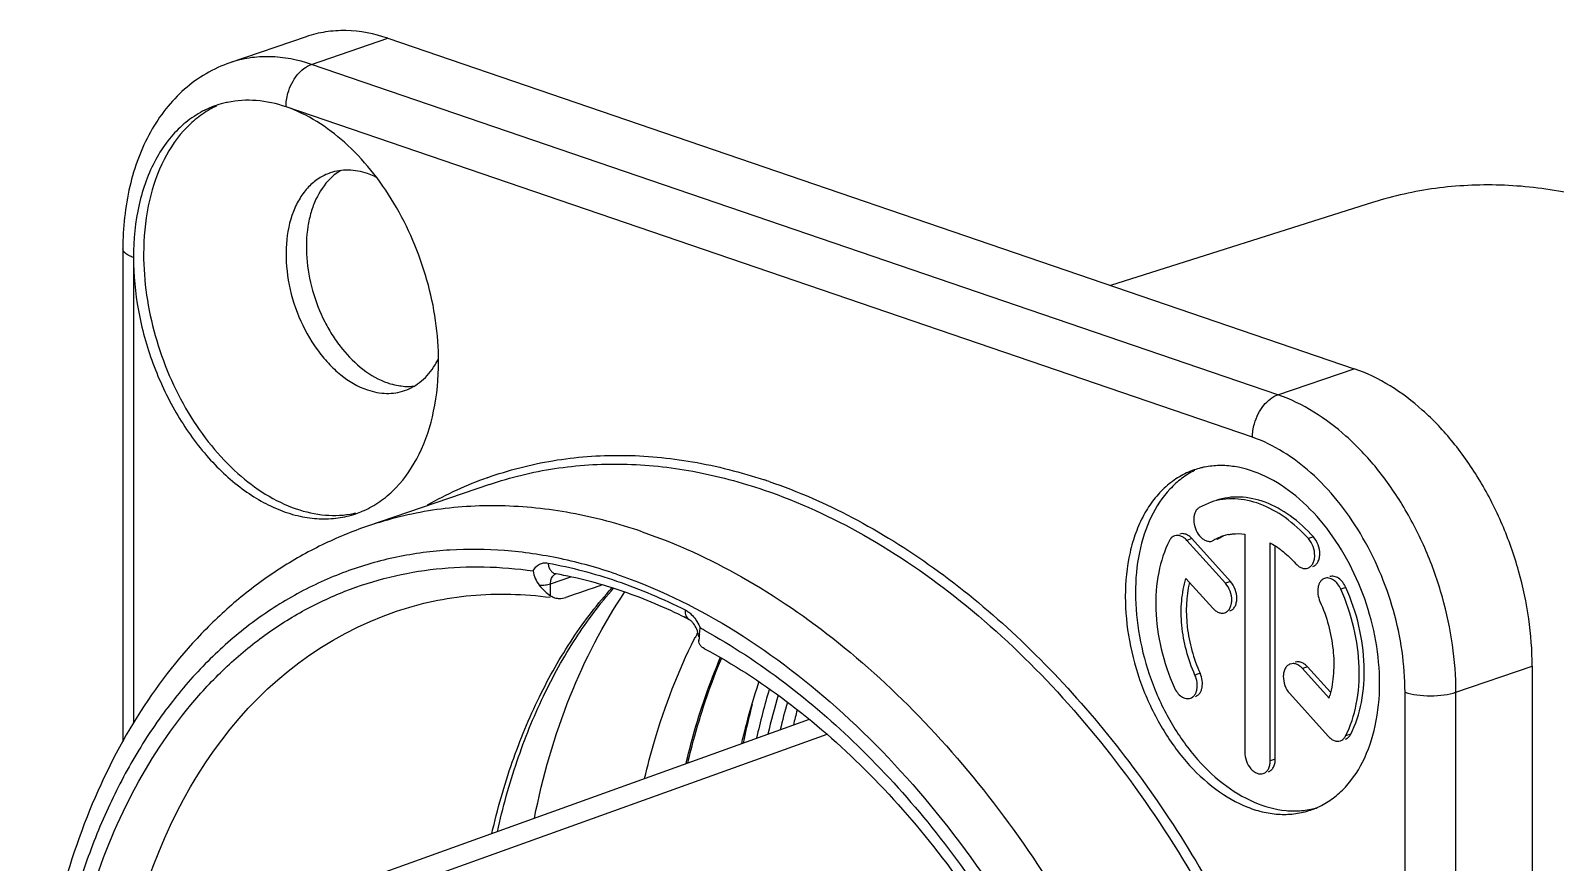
# Model space of a CAD drawing. Header units: millimetres. Extents: x 0 to 420, y 0 to 297.
# Drawn here: x 177.35 to 219.75, y 225.7 to 248.84 of the extents above; entities that cross this region are included whole.
import ezdxf

# ---------------------------------------------------------------- set-up
doc = ezdxf.new("R2010")
doc.units = ezdxf.units.MM
doc.header["$LTSCALE"] = 23.1
doc.layers.get('0').update_dxf_attribs({"linetype": 'CONTINUOUS'})
for name, color, linetype in [('AUSFORMSCHRAEGEN', 7, 'CONTINUOUS'), ('BEZUGSACHSEN', 7, 'CONTINUOUS'), ('FASEN', 7, 'CONTINUOUS'), ('RUNDUNGEN', 7, 'CONTINUOUS')]:
    doc.layers.add(name, color=color, linetype=linetype)

msp = doc.modelspace()

# ---------------------------------------------------------------- linework, layer by layer
at = {"color": 7, "linetype": 'CONTINUOUS'}
for p, q in [((210.17351, 235.71883), (209.84185, 235.56732)), ((210.57208, 233.46556), (209.49765, 234.6574)), ((210.7135, 233.51393), (209.63907, 234.70577)), ((210.20518, 234.63994), (210.24743, 234.65885)), ((210.34697, 234.68828), (210.38886, 234.70722)), ((211.11062, 234.83402), (211.11062, 228.76545)), ((211.81773, 228.5236), (211.81773, 234.59218)), ((211.95915, 228.57197), (211.95915, 234.50478)), ((209.47597, 233.59638), (210.21853, 232.77268)), ((195.81394, 231.92646), (195.82783, 231.95389)), ((195.89697, 232.08838), (195.90216, 232.09835)), ((195.94797, 232.04085), (195.96827, 232.22022)), ((195.93191, 231.86643), (195.93306, 231.89214)), ((196.08765, 231.64279), (196.04808, 231.66624)), ((213.45237, 230.27052), (212.71262, 231.09111)), ((213.4896, 230.43447), (212.85405, 231.13948)), ((212.35907, 230.39823), (213.4307, 229.2095))]:
    msp.add_line(p, q, dxfattribs=at)
at = {"color": 9, "linetype": 'CONTINUOUS'}
for p, q in [((209.63907, 234.70577), (209.49765, 234.6574)), ((210.38886, 234.70722), (210.34639, 234.6927)), ((213.01981, 234.75332), (212.87839, 234.70495)), ((191.80741, 233.4493), (192.37059, 233.64058)), ((191.80741, 233.11664), (191.80741, 233.4493)), ((210.7135, 233.51393), (210.57208, 233.46556)), ((213.92251, 233.34533), (213.78109, 233.29696)), ((187.52199, 232.68342), (187.52471, 232.68435)), ((195.93306, 231.89214), (195.93191, 231.90251)), ((212.85405, 231.13948), (212.71262, 231.09111)), ((209.86791, 230.95919), (209.72649, 230.91082)), ((214.05508, 229.26466), (213.91366, 229.21629)), ((211.95915, 228.57197), (211.81773, 228.5236))]:
    msp.add_line(p, q, dxfattribs=at)
at = {"color": 7, "linetype": 'CONTINUOUS'}
for centre, radius, start, end in [((210.9327, 233.49483), 1.35076, 114.179985, 120.4857), ((210.92403, 233.51355), 1.33013, 108.889352, 114.169328), ((211.07512, 233.54142), 1.35279, 115.282066, 120.483515), ((210.92165, 233.5201), 1.32316, 107.825538, 108.883778), ((210.92407, 233.51178), 1.33182, 101.465645, 107.814842), ((209.08862, 225.22198), 14.87169, 152.502512, 153.085137), ((201.59273, 231.39113), 5.6818, 174.241703, 174.941266), ((204.31132, 231.12124), 8.41375, 173.725171, 174.270543), ((217.11502, 224.83057), 19.76672, 163.780341, 167.024716), ((210.94272, 231.04714), 2.62707, 342.805061, 344.470524), ((217.11657, 224.89659), 19.44882, 164.310056, 166.641789)]:
    msp.add_arc(centre, radius, start, end, dxfattribs=at)
at = {"color": 9, "linetype": 'CONTINUOUS'}
for centre, radius, start, end in [((187.98846, 217.49031), 16.75253, 61.113122, 61.553751), ((217.07178, 224.82127), 20.01039, 163.454182, 167.491057), ((217.76763, 224.80301), 21.03047, 165.424589, 168.447385), ((217.81752, 224.93642), 19.79623, 165.357391, 166.608063)]:
    msp.add_arc(centre, radius, start, end, dxfattribs=at)
at = {"color": 7, "linetype": 'CONTINUOUS'}
msp.add_ellipse((801.35693, 420.32734), major_axis=(4289.15005, 1456.79779), ratio=0.0041446, start_param=1.71164558, end_param=1.71188503, dxfattribs=at)
for points, knots in [([(212.87839, 234.70495), (212.68357, 234.92106), (212.27155, 235.29986), (211.57281, 235.69201), (210.96102, 235.82901), (210.49735, 235.80701), (210.27825, 235.75491), (210.17335, 235.71929)], [0, 0, 0, 0, 0.28617761, 0.54566424, 0.78003106, 0.89104354, 1, 1, 1, 1]), ([(213.01981, 234.75332), (212.82479, 234.96965), (212.41248, 235.34876), (211.713, 235.74089), (211.10075, 235.87763), (210.63682, 235.85512), (210.41769, 235.80285), (210.3128, 235.76708)], [0, 0, 0, 0, 0.28627446, 0.54569108, 0.78011591, 0.89107356, 1, 1, 1, 1]), ([(209.84185, 235.56732), (209.81757, 235.55303), (209.77219, 235.51312), (209.72409, 235.43193), (209.69563, 235.3327), (209.68499, 235.18078), (209.72447, 234.98453), (209.80368, 234.8424), (209.85468, 234.7818)], [0, 0, 0, 0, 0.09725748, 0.20387112, 0.32173175, 0.45036066, 0.72657589, 1, 1, 1, 1]), ([(209.01468, 234.65061), (208.87334, 234.37361), (208.67055, 233.73971), (208.60279, 232.71073), (208.75364, 231.62485), (208.99362, 230.91409), (209.14726, 230.56994)], [0, 0, 0, 0, 0.22203771, 0.46801904, 0.73090453, 1, 1, 1, 1]), ([(209.159, 234.78402), (209.12874, 234.77368), (209.07003, 234.7373), (209.0305, 234.6816), (209.01468, 234.65061)], [0, 0, 0, 0, 0.47895002, 1, 1, 1, 1]), ([(209.49765, 234.6574), (209.47328, 234.68443), (209.42165, 234.73181), (209.33409, 234.78092), (209.24404, 234.80111), (209.18534, 234.79304), (209.159, 234.78402)], [0, 0, 0, 0, 0.28622233, 0.54638238, 0.78098378, 1, 1, 1, 1]), ([(209.63907, 234.70577), (209.6147, 234.73281), (209.56315, 234.7802), (209.47562, 234.82923), (209.38568, 234.84942), (209.32699, 234.84148), (209.30064, 234.83248)], [0, 0, 0, 0, 0.28645429, 0.54629236, 0.78089304, 1, 1, 1, 1]), ([(209.85468, 234.7818), (209.87939, 234.75243), (209.93202, 234.70077), (210.02244, 234.64645), (210.11619, 234.62278), (210.17774, 234.63044), (210.20528, 234.63965)], [0, 0, 0, 0, 0.28776708, 0.54810159, 0.78228285, 1, 1, 1, 1]), ([(210.65933, 234.81702), (210.69571, 234.82441), (210.8448, 234.84831), (210.99762, 234.84729), (211.11062, 234.83402)], [0, 0, 0, 0, 0.24601036, 1, 1, 1, 1]), ([(211.81773, 234.59218), (211.83854, 234.58038), (211.9226, 234.53102), (212.00365, 234.47657), (212.06297, 234.43309)], [0, 0, 0, 0, 0.24542528, 1, 1, 1, 1]), ([(212.86347, 233.88548), (212.89176, 233.89516), (212.94685, 233.92804), (213.00766, 234.00752), (213.04558, 234.11033), (213.06423, 234.27331), (213.02412, 234.48716), (212.93596, 234.64109), (212.87839, 234.70495)], [0, 0, 0, 0, 0.09612727, 0.19998622, 0.31593306, 0.44424343, 0.72356149, 1, 1, 1, 1]), ([(213.00503, 233.93386), (213.03332, 233.94355), (213.08835, 233.97651), (213.14911, 234.05599), (213.18705, 234.15878), (213.20566, 234.32176), (213.16551, 234.53557), (213.07737, 234.68947), (213.01981, 234.75332)], [0, 0, 0, 0, 0.09613504, 0.19999636, 0.31593646, 0.44425758, 0.72359264, 1, 1, 1, 1]), ([(212.06297, 234.43309), (212.1037, 234.40323), (212.26839, 234.27522), (212.41902, 234.12945), (212.52483, 234.01208)], [0, 0, 0, 0, 0.2421735, 1, 1, 1, 1]), ([(191.32351, 233.80882), (191.33111, 233.73617), (191.37043, 233.59244), (191.44902, 233.46677), (191.49523, 233.40996)], [0, 0, 0, 0, 0.49938523, 1, 1, 1, 1]), ([(212.52483, 234.01208), (212.5492, 233.98505), (212.60082, 233.93768), (212.68837, 233.88857), (212.77843, 233.86835), (212.83712, 233.87647), (212.86347, 233.88548)], [0, 0, 0, 0, 0.28619759, 0.54634013, 0.78092736, 1, 1, 1, 1]), ([(213.92251, 233.34533), (213.89892, 233.39816), (213.84197, 233.49435), (213.72862, 233.60467), (213.59985, 233.66487), (213.5094, 233.66107), (213.47126, 233.64804)], [0, 0, 0, 0, 0.29459678, 0.562478, 0.79476487, 1, 1, 1, 1]), ([(190.32937, 226.55393), (190.47791, 227.21862), (190.83301, 228.50199), (191.55951, 230.30855), (192.45618, 231.92602), (193.177, 232.8877), (193.56125, 233.32591)], [0, 0, 0, 0, 0.26967888, 0.52607167, 0.76923153, 1, 1, 1, 1]), ([(191.35914, 226.92583), (191.59052, 228.08379), (192.21698, 230.28057), (193.26366, 232.31895), (193.87405, 233.22234)], [0, 0, 0, 0, 0.5199404, 1, 1, 1, 1]), ([(191.49523, 233.40996), (191.54403, 233.34998), (191.64146, 233.24451), (191.75262, 233.15316), (191.80741, 233.11664)], [0, 0, 0, 0, 0.54008246, 1, 1, 1, 1]), ([(209.72649, 230.91082), (209.62822, 231.13092), (209.4683, 231.58483), (209.34123, 232.28238), (209.33451, 232.96106), (209.41373, 233.39531), (209.47597, 233.59638)], [0, 0, 0, 0, 0.2630261, 0.52254509, 0.77031719, 1, 1, 1, 1]), ([(209.5737, 233.48656), (209.47572, 233.08551), (209.45669, 232.43296), (209.62435, 231.58813), (209.77618, 231.16465), (209.86791, 230.95919)], [0, 0, 0, 0, 0.47985104, 0.73847335, 1, 1, 1, 1]), ([(210.55717, 232.64609), (210.58546, 232.65577), (210.64054, 232.68865), (210.70136, 232.76812), (210.73928, 232.87093), (210.75792, 233.03392), (210.71781, 233.24776), (210.62965, 233.4017), (210.57208, 233.46556)], [0, 0, 0, 0, 0.09612727, 0.19998622, 0.31593306, 0.44424343, 0.72356149, 1, 1, 1, 1]), ([(210.69872, 232.69447), (210.72701, 232.70415), (210.78204, 232.73712), (210.84281, 232.8166), (210.88075, 232.91939), (210.89935, 233.08237), (210.85921, 233.29617), (210.77106, 233.45008), (210.7135, 233.51393)], [0, 0, 0, 0, 0.09613504, 0.19999636, 0.31593646, 0.44425758, 0.72359264, 1, 1, 1, 1]), ([(213.32945, 233.59952), (213.30699, 233.59182), (213.26323, 233.56822), (213.20989, 233.51286), (213.17004, 233.44049), (213.13548, 233.32208), (213.13483, 233.15306), (213.17315, 233.02039), (213.20186, 232.95609)], [0, 0, 0, 0, 0.09818389, 0.20161861, 0.31393742, 0.43663194, 0.70868555, 1, 1, 1, 1]), ([(213.78109, 233.29696), (213.75749, 233.34982), (213.70046, 233.44607), (213.58702, 233.55646), (213.45807, 233.61659), (213.36759, 233.61259), (213.32945, 233.59952)], [0, 0, 0, 0, 0.29458643, 0.5625658, 0.7947758, 1, 1, 1, 1]), ([(213.91366, 229.21629), (214.05501, 229.49329), (214.25779, 230.1272), (214.32556, 231.15617), (214.1747, 232.24206), (213.93473, 232.95282), (213.78109, 233.29696)], [0, 0, 0, 0, 0.22203771, 0.46801904, 0.73090453, 1, 1, 1, 1]), ([(214.05508, 229.26466), (214.19644, 229.54168), (214.39925, 230.17559), (214.4669, 231.20454), (214.31616, 232.29041), (214.07616, 233.00116), (213.92251, 233.34533)], [0, 0, 0, 0, 0.22205236, 0.46802175, 0.73088693, 1, 1, 1, 1]), ([(187.52217, 232.68347), (187.85537, 232.79755), (188.53999, 232.98659), (189.96946, 233.20194), (191.07228, 233.17029), (191.80089, 233.07289)], [0, 0, 0, 0, 0.24404007, 0.4906423, 1, 1, 1, 1]), ([(191.80741, 233.11664), (191.82111, 233.1075), (191.8773, 233.07415), (191.94089, 233.05334), (191.98917, 233.04601)], [0, 0, 0, 0, 0.25222405, 1, 1, 1, 1]), ([(191.98917, 233.04601), (192.00885, 233.04302), (192.09127, 233.03597), (192.17485, 233.05084), (192.23414, 233.07101)], [0, 0, 0, 0, 0.24126765, 1, 1, 1, 1]), ([(213.20186, 232.95609), (213.29703, 232.7429), (213.45309, 232.30343), (213.58147, 231.62758), (213.59711, 230.96711), (213.52905, 230.54222), (213.47388, 230.34379)], [0, 0, 0, 0, 0.26199558, 0.52090888, 0.76887738, 1, 1, 1, 1]), ([(210.21853, 232.77268), (210.24289, 232.74566), (210.29452, 232.69829), (210.38206, 232.64917), (210.47212, 232.62896), (210.53081, 232.63708), (210.55717, 232.64609)], [0, 0, 0, 0, 0.28619759, 0.54634013, 0.78092736, 1, 1, 1, 1]), ([(194.42459, 228.03471), (194.50605, 228.38306), (194.85568, 229.7172), (195.35342, 231.0147), (195.81394, 231.92646)], [0, 0, 0, 0, 0.2593851, 1, 1, 1, 1]), ([(195.95599, 231.76331), (195.94376, 231.78683), (195.93364, 231.82204), (195.93191, 231.85752), (195.93191, 231.86654)], [0, 0, 0, 0, 0.74619646, 1, 1, 1, 1]), ([(196.04808, 231.66624), (196.03765, 231.67322), (196.00156, 231.69977), (195.97089, 231.73465), (195.95599, 231.76331)], [0, 0, 0, 0, 0.27974401, 1, 1, 1, 1]), ([(196.08757, 231.6426), (196.88291, 231.22002), (198.45652, 230.20097), (200.63293, 228.29011), (202.65483, 225.98841), (204.46839, 223.3537), (206.02713, 220.45178), (207.29117, 217.35534), (208.22863, 214.14193), (208.81619, 210.89215), (209.03966, 207.6878), (208.8945, 204.60987), (208.38615, 201.73655), (207.52968, 199.14058), (206.35039, 196.88751), (205.10262, 195.31426), (203.98185, 194.2956), (203.09986, 193.65824), (202.16787, 193.13773), (201.51465, 192.86929), (201.18322, 192.75585)], [0, 0, 0, 0, 0.05833445, 0.12083837, 0.18704988, 0.25625527, 0.32756997, 0.3999983, 0.47248968, 0.54399028, 0.61349539, 0.68010348, 0.74307806, 0.80192107, 0.85646535, 0.90698687, 0.93100956, 0.95438704, 0.97731044, 1, 1, 1, 1]), ([(212.37398, 231.2177), (212.34569, 231.20802), (212.29061, 231.17514), (212.2298, 231.09567), (212.19188, 230.99286), (212.17323, 230.82987), (212.21334, 230.61603), (212.3015, 230.46209), (212.35907, 230.39823)], [0, 0, 0, 0, 0.09612727, 0.19998622, 0.31593306, 0.44424343, 0.72356149, 1, 1, 1, 1]), ([(212.71262, 231.09111), (212.68826, 231.11813), (212.63663, 231.1655), (212.54909, 231.21462), (212.45903, 231.23483), (212.40034, 231.22671), (212.37398, 231.2177)], [0, 0, 0, 0, 0.28619759, 0.54634013, 0.78092736, 1, 1, 1, 1]), ([(212.85405, 231.13948), (212.82966, 231.16653), (212.77804, 231.21394), (212.69043, 231.26301), (212.60036, 231.28318), (212.54164, 231.27509), (212.51527, 231.26606)], [0, 0, 0, 0, 0.28637626, 0.5463249, 0.78087659, 1, 1, 1, 1]), ([(209.5989, 230.26738), (209.62135, 230.27508), (209.66511, 230.29868), (209.71845, 230.35404), (209.7583, 230.42641), (209.79286, 230.54482), (209.79352, 230.71384), (209.7552, 230.84652), (209.72649, 230.91082)], [0, 0, 0, 0, 0.09818389, 0.20161861, 0.31393742, 0.43663194, 0.70868555, 1, 1, 1, 1]), ([(209.73993, 230.3156), (209.76241, 230.32328), (209.80623, 230.34681), (209.85967, 230.40213), (209.89965, 230.47447), (209.93423, 230.59294), (209.93499, 230.76206), (209.89664, 230.89484), (209.86791, 230.95919)], [0, 0, 0, 0, 0.09819834, 0.2016015, 0.31389452, 0.43658908, 0.70863455, 1, 1, 1, 1]), ([(209.14726, 230.56994), (209.17086, 230.51708), (209.22788, 230.42083), (209.34133, 230.31044), (209.47027, 230.25032), (209.56075, 230.25431), (209.5989, 230.26738)], [0, 0, 0, 0, 0.29458643, 0.5625658, 0.7947758, 1, 1, 1, 1]), ([(213.4307, 229.2095), (213.45507, 229.18247), (213.50669, 229.13509), (213.59425, 229.08599), (213.68431, 229.0658), (213.743, 229.07387), (213.76935, 229.08288)], [0, 0, 0, 0, 0.28622233, 0.54638238, 0.78098378, 1, 1, 1, 1]), ([(213.76935, 229.08288), (213.79961, 229.09323), (213.85832, 229.1296), (213.89785, 229.18531), (213.91366, 229.21629)], [0, 0, 0, 0, 0.47895002, 1, 1, 1, 1]), ([(213.91055, 229.13116), (213.94083, 229.14149), (213.99969, 229.17778), (214.03924, 229.23361), (214.05508, 229.26466)], [0, 0, 0, 0, 0.47852654, 1, 1, 1, 1]), ([(211.11062, 228.76545), (211.11062, 228.68227), (211.14285, 228.51618), (211.2447, 228.33542), (211.35673, 228.22832), (211.44612, 228.17629), (211.53831, 228.15433), (211.59867, 228.16213), (211.62567, 228.17135)], [0, 0, 0, 0, 0.28078739, 0.55861265, 0.68544997, 0.80027509, 0.90370527, 1, 1, 1, 1]), ([(211.76759, 228.21987), (211.79652, 228.22978), (211.85276, 228.26387), (211.91419, 228.34618), (211.95147, 228.45242), (211.95915, 228.53093), (211.95915, 228.57197)], [0, 0, 0, 0, 0.21554748, 0.44901235, 0.71062459, 1, 1, 1, 1]), ([(211.62567, 228.17135), (211.65464, 228.18124), (211.71106, 228.21515), (211.77266, 228.29756), (211.80999, 228.40392), (211.81773, 228.48252), (211.81773, 228.5236)], [0, 0, 0, 0, 0.21553782, 0.44895371, 0.71072865, 1, 1, 1, 1])]:
    msp.add_open_spline(points, degree=3, knots=knots, dxfattribs=at)
at = {"color": 9, "linetype": 'CONTINUOUS'}
for points, knots in [([(191.31603, 192.73968), (190.36788, 193.25395), (188.50528, 194.50936), (185.97884, 196.88006), (183.69275, 199.73167), (181.71685, 202.9758), (180.11056, 206.51306), (178.92316, 210.23465), (178.19117, 214.02614), (177.93742, 217.77126), (178.17047, 221.35566), (178.88561, 224.67089), (180.06435, 227.61552), (181.43494, 229.72102), (182.72732, 231.10784), (183.76855, 231.98438), (184.88911, 232.70657), (186.08009, 233.26798), (187.33142, 233.66401), (188.63285, 233.8912), (189.973, 233.94774), (190.87269, 233.87298), (191.32351, 233.80882)], [0, 0, 0, 0, 0.06061961, 0.12548183, 0.19403691, 0.26539001, 0.33841466, 0.41185605, 0.48442839, 0.55491091, 0.62224683, 0.68564979, 0.74472136, 0.79957541, 0.82566845, 0.85103564, 0.87586686, 0.90038092, 0.92481372, 0.94940982, 0.97440853, 1, 1, 1, 1]), ([(191.32351, 233.80882), (191.3445, 233.84802), (191.39439, 233.91923), (191.49599, 233.99709), (191.61537, 234.03508), (191.69859, 234.03213), (191.73944, 234.02474)], [0, 0, 0, 0, 0.26578239, 0.51213763, 0.75183263, 1, 1, 1, 1]), ([(190.17832, 226.50771), (190.33187, 227.17676), (190.6986, 228.47002), (191.44786, 230.29137), (192.37432, 231.92558), (193.11915, 232.89661), (193.51673, 233.33933)], [0, 0, 0, 0, 0.26815423, 0.52392729, 0.76755182, 1, 1, 1, 1]), ([(191.49523, 233.40996), (191.55148, 233.4085), (191.65692, 233.41321), (191.76103, 233.43355), (191.80741, 233.4493)], [0, 0, 0, 0, 0.53464046, 1, 1, 1, 1]), ([(201.18128, 192.7552), (193.19194, 190.02233), (175.813, 206.3777), (179.5329, 229.94773), (187.52199, 232.6834)], [0, 0, 0, 0, 0.49997998, 1, 1, 1, 1]), ([(195.55234, 232.72065), (195.56311, 232.71522), (195.60708, 232.69135), (195.64815, 232.66226), (195.67742, 232.63811)], [0, 0, 0, 0, 0.24119384, 1, 1, 1, 1]), ([(195.67742, 232.63811), (195.69269, 232.62551), (195.75417, 232.57062), (195.80751, 232.50687), (195.84327, 232.45553)], [0, 0, 0, 0, 0.24033744, 1, 1, 1, 1]), ([(195.84327, 232.45553), (195.85575, 232.43761), (195.90429, 232.36305), (195.94378, 232.28269), (195.96827, 232.22022)], [0, 0, 0, 0, 0.24556729, 1, 1, 1, 1]), ([(196.08131, 232.15842), (197.63937, 231.2988), (199.83953, 229.59273), (202.35933, 226.82189), (204.12393, 224.39679), (205.67463, 221.73112), (207.41722, 217.92698), (208.31806, 214.88193), (208.71607, 212.81806)], [0, 0, 0, 0, 0.22461673, 0.34606672, 0.47237539, 0.60236905, 0.73468224, 1, 1, 1, 1])]:
    msp.add_open_spline(points, degree=3, knots=knots, dxfattribs=at)
at = {"layer": 'AUSFORMSCHRAEGEN', "color": 7, "linetype": 'CONTINUOUS'}
msp.add_line((214.68836, 244.06067), (207.3765, 241.74914), dxfattribs=at)
msp.add_open_spline([(221.93016, 243.83639), (221.31947, 244.04526), (220.09315, 244.37513), (218.23284, 244.5864), (216.41831, 244.49826), (215.25072, 244.23843), (214.68893, 244.06085)], degree=3, knots=[0, 0, 0, 0, 0.26299895, 0.51542362, 0.75991391, 1, 1, 1, 1], dxfattribs=at)
at = {"layer": 'BEZUGSACHSEN', "color": 7, "linetype": 'CONTINUOUS'}
for p, q in [((185.01662, 248.66737), (182.8953, 247.94183)), ((187.28193, 248.62189), (214.15198, 239.43179)), ((190.10978, 236.21068), (186.71567, 235.04982)), ((219.10173, 231.16103), (219.10173, 186.05578))]:
    msp.add_line(p, q, dxfattribs=at)
for centre, radius, start, end in [((186.82572, 243.55891), 1.62811, 131.007774, 134.630412), ((187.84749, 240.43187), 1.49282, 270.770437, 277.076183), ((210.42218, 234.52076), 2.21584, 104.015633, 108.883839), ((210.71781, 234.59191), 2.24434, 116.243421, 116.523363), ((210.4266, 234.50303), 2.23411, 101.228832, 104.015504), ((212.22727, 229.24494), 2.20806, 288.888908, 293.036608)]:
    msp.add_arc(centre, radius, start, end, dxfattribs=at)
for points, knots in [([(187.28193, 248.62189), (186.90833, 248.74967), (186.32429, 248.86435), (185.55582, 248.81598), (185.19183, 248.72726), (185.01728, 248.66757)], [0, 0, 0, 0, 0.51476012, 0.75950699, 1, 1, 1, 1]), ([(185.68193, 244.71756), (185.51663, 244.55444), (185.31286, 244.24598), (185.14066, 243.78106), (185.0211, 243.23914), (185.00041, 242.49846), (185.16372, 241.59617), (185.44654, 240.86967), (185.75367, 240.33478), (186.23469, 239.66776), (186.78747, 239.20614), (187.28193, 239.03703)], [0, 0, 0, 0, 0.10406496, 0.16125793, 0.22188021, 0.35196014, 0.49018173, 0.63028864, 0.69904074, 0.76582596, 1, 1, 1, 1]), ([(185.97799, 244.94749), (185.95866, 244.93598), (185.88163, 244.8877), (185.80904, 244.83238), (185.75742, 244.78751)], [0, 0, 0, 0, 0.24749435, 1, 1, 1, 1]), ([(219.10173, 231.16103), (219.10173, 231.60074), (219.03454, 232.49477), (218.75239, 233.81908), (218.29692, 235.10729), (217.68598, 236.31062), (216.94016, 237.38534), (215.8512, 238.54462), (214.85067, 239.19283), (214.15198, 239.43179)], [0, 0, 0, 0, 0.12965206, 0.26331957, 0.398174, 0.5313729, 0.66017492, 0.78226855, 1, 1, 1, 1]), ([(187.28193, 239.03703), (187.30662, 239.02858), (187.40423, 238.99733), (187.50439, 238.97388), (187.57976, 238.96141)], [0, 0, 0, 0, 0.25459409, 1, 1, 1, 1]), ([(187.57976, 238.96141), (187.60388, 238.95742), (187.6992, 238.9437), (187.79573, 238.9382), (187.86757, 238.93919)], [0, 0, 0, 0, 0.25389527, 1, 1, 1, 1]), ([(209.70502, 236.61734), (209.56125, 236.56815), (209.28001, 236.43784), (208.90035, 236.15704), (208.56783, 235.79609), (208.28844, 235.36284), (208.0665, 234.86569), (207.84709, 234.11256), (207.78802, 233.50666), (207.78802, 233.09579)], [0, 0, 0, 0, 0.10680567, 0.21606317, 0.32989392, 0.44986113, 0.57686658, 0.71120297, 1, 1, 1, 1]), ([(209.71557, 236.60005), (209.5892, 236.53697), (209.34409, 236.38404), (208.89944, 235.97959), (208.45327, 235.2955), (208.13655, 234.29924), (208.07087, 233.57161), (208.07087, 233.19253)], [0, 0, 0, 0, 0.10673977, 0.21685685, 0.45223666, 0.71350429, 1, 1, 1, 1]), ([(214.85909, 230.67734), (214.85909, 231.07026), (214.78417, 231.86982), (214.47523, 233.03742), (213.98475, 234.1392), (213.34035, 235.11193), (212.5771, 235.90049), (211.73596, 236.4596), (210.98649, 236.70838), (210.40523, 236.7501), (210.12621, 236.72111), (209.99156, 236.69438)], [0, 0, 0, 0, 0.13674266, 0.27781263, 0.41862689, 0.5545977, 0.68187192, 0.79804574, 0.90299954, 0.95222458, 1, 1, 1, 1]), ([(186.71567, 235.04982), (186.28569, 234.90276), (185.44041, 234.55346), (184.24092, 233.8743), (183.11759, 233.04535), (181.71704, 231.73711), (180.1964, 229.74651), (178.81247, 226.93979), (177.86623, 223.76504), (177.37236, 220.30622), (177.33664, 216.65167), (177.75638, 212.89564), (178.61861, 209.13613), (179.89976, 205.47228), (181.56593, 202.00115), (183.57403, 198.81477), (185.87327, 195.99748), (188.40818, 193.6242), (191.11758, 191.76033), (193.05682, 190.86916), (194.02938, 190.53653)], [0, 0, 0, 0, 0.02493414, 0.0500315, 0.0754547, 0.10135047, 0.15498953, 0.21180815, 0.27216406, 0.33600024, 0.40289982, 0.47216482, 0.54289929, 0.61409232, 0.68469806, 0.75371555, 0.82026866, 0.88369066, 0.94360173, 1, 1, 1, 1]), ([(207.78802, 233.09579), (207.78802, 232.68461), (207.87002, 231.84785), (208.20659, 230.63068), (208.73871, 229.49169), (209.43428, 228.50196), (210.25117, 227.72269), (211.01667, 227.27848), (211.63779, 227.08626), (212.08814, 227.02457), (212.52688, 227.04321), (212.80783, 227.10985), (212.94209, 227.15579)], [0, 0, 0, 0, 0.13832932, 0.28101446, 0.42297707, 0.55920779, 0.68565315, 0.80010615, 0.8530626, 0.90356363, 0.9522611, 1, 1, 1, 1]), ([(208.07087, 233.19253), (208.07087, 232.78943), (208.14969, 231.96912), (208.4739, 230.7738), (208.98749, 229.65102), (209.6602, 228.66839), (210.45382, 227.88431), (211.32423, 227.34618), (212.09446, 227.13174), (212.68446, 227.12683), (212.965, 227.17644), (213.09965, 227.21375)], [0, 0, 0, 0, 0.13766243, 0.27967342, 0.42117367, 0.55733919, 0.68420151, 0.7994523, 0.90337715, 0.95228344, 1, 1, 1, 1]), ([(197.12412, 229.005), (197.15803, 229.15167), (197.29791, 229.72711), (197.46414, 230.2962), (197.60374, 230.71521)], [0, 0, 0, 0, 0.25419583, 1, 1, 1, 1]), ([(213.09132, 227.21296), (213.22571, 227.27011), (213.48735, 227.41361), (213.96473, 227.80921), (214.44664, 228.50252), (214.78842, 229.52937), (214.85909, 230.28365), (214.85909, 230.67734)], [0, 0, 0, 0, 0.10675685, 0.2165099, 0.45094286, 0.71219733, 1, 1, 1, 1])]:
    msp.add_open_spline(points, degree=3, knots=knots, dxfattribs=at)
at = {"layer": 'BEZUGSACHSEN', "color": 9, "linetype": 'CONTINUOUS'}
for points, knots in [([(194.35299, 234.89651), (193.7078, 235.11718), (192.41184, 235.46277), (190.4458, 235.67061), (188.5315, 235.55079), (187.3044, 235.25118), (186.71567, 235.04981)], [0, 0, 0, 0, 0.26319522, 0.51549997, 0.75983535, 1, 1, 1, 1]), ([(194.35299, 234.89651), (195.31143, 234.56871), (197.23038, 233.68467), (199.92048, 231.82991), (202.45308, 229.45505), (204.7606, 226.62556), (206.78263, 223.41812), (208.46488, 219.91965), (209.762, 216.22505), (210.63881, 212.43459), (211.07136, 208.65099), (211.04744, 204.9764), (210.56665, 201.50964), (209.63924, 198.34326), (208.28667, 195.5633), (206.80557, 193.60348), (205.4484, 192.32559), (204.36649, 191.52223), (203.21422, 190.86664), (202.40273, 190.5308), (201.99032, 190.38973)], [0, 0, 0, 0, 0.0557529, 0.11549855, 0.17914159, 0.24620285, 0.31592485, 0.38735383, 0.45942001, 0.53101188, 0.60104896, 0.66855568, 0.73273972, 0.79307741, 0.84940682, 0.90202023, 0.92720648, 0.95181051, 0.97600934, 1, 1, 1, 1]), ([(193.64589, 233.71498), (193.13336, 233.89027), (192.10535, 234.17731), (190.54649, 234.40678), (189.01538, 234.42354), (187.52788, 234.22673), (186.09913, 233.81786), (184.7441, 233.20104), (183.47674, 232.38288), (182.30967, 231.37229), (181.25396, 230.18001), (180.3194, 228.81821), (179.51434, 227.3003), (178.60595, 225.04514), (177.85168, 221.90912), (177.56385, 217.87322), (177.88205, 213.63806), (178.79336, 209.36168), (180.26322, 205.20296), (182.23694, 201.31728), (184.64122, 197.84958), (187.38951, 194.92897), (190.38132, 192.66563), (192.55815, 191.6129), (193.64589, 191.24087)], [0, 0, 0, 0, 0.02724962, 0.05353953, 0.07904876, 0.10402884, 0.12875855, 0.15353534, 0.17865435, 0.20438558, 0.23095787, 0.25854892, 0.28728045, 0.31721884, 0.38066852, 0.44857817, 0.52000052, 0.59361826, 0.66790511, 0.74127389, 0.81222143, 0.87947782, 0.94216781, 1, 1, 1, 1]), ([(193.64589, 233.71498), (194.73363, 233.34295), (196.91046, 232.29022), (199.90226, 230.02687), (202.65055, 227.10627), (205.05483, 223.63857), (207.02855, 219.75289), (208.49841, 215.59417), (209.40972, 211.31779), (209.72793, 207.08263), (209.44009, 203.04673), (208.68583, 199.9107), (207.77743, 197.65555), (206.97238, 196.13764), (206.03781, 194.77583), (204.9821, 193.58356), (203.81503, 192.57297), (202.54767, 191.75481), (201.19264, 191.13799), (199.7639, 190.72912), (198.27639, 190.53231), (196.74528, 190.54907), (195.18643, 190.77854), (194.15841, 191.06558), (193.64589, 191.24087)], [0, 0, 0, 0, 0.05783219, 0.12052218, 0.18777857, 0.25872611, 0.33209489, 0.40638174, 0.47999948, 0.55142183, 0.61933148, 0.68278116, 0.71271955, 0.74145108, 0.76904213, 0.79561442, 0.82134565, 0.84646466, 0.87124145, 0.89597116, 0.92095124, 0.94646047, 0.97275038, 1, 1, 1, 1])]:
    msp.add_open_spline(points, degree=3, knots=knots, dxfattribs=at)
at = {"layer": 'FASEN', "color": 7, "linetype": 'CONTINUOUS'}
for centre, radius, start, end in [((183.66686, 244.30944), 2.68673, 115.298352, 118.190786), ((186.73631, 240.66568), 2.17708, 328.723095, 334.064033), ((185.81324, 238.03061), 2.67788, 281.130917, 282.470008)]:
    msp.add_arc(centre, radius, start, end, dxfattribs=at)
for points, knots in [([(182.39763, 246.67747), (182.25061, 246.59868), (181.96607, 246.41022), (181.45097, 245.92097), (180.9357, 245.10609), (180.5697, 243.92861), (180.49368, 243.07092), (180.49368, 242.62447)], [0, 0, 0, 0, 0.10678978, 0.21710398, 0.45292831, 0.71416274, 1, 1, 1, 1]), ([(185.6812, 244.87853), (185.56906, 244.84023), (185.35006, 244.73278), (185.06463, 244.49141), (184.82721, 244.17731), (184.57459, 243.65825), (184.41972, 242.87757), (184.48162, 241.87335), (184.77449, 240.86827), (185.19379, 240.10144), (185.61807, 239.58133), (186.05994, 239.16645), (186.44801, 238.93529), (186.71624, 238.84355)], [0, 0, 0, 0, 0.04818052, 0.0979653, 0.1506638, 0.20708384, 0.3314642, 0.46898227, 0.6126577, 0.7538155, 0.82099432, 0.88474157, 1, 1, 1, 1]), ([(186.71624, 244.85759), (186.54548, 244.91599), (186.19609, 244.98534), (185.84155, 244.93331), (185.6812, 244.87853)], [0, 0, 0, 0, 0.51575681, 1, 1, 1, 1]), ([(186.96646, 244.75351), (186.94581, 244.76363), (186.86407, 244.80219), (186.77998, 244.83579), (186.71624, 244.85759)], [0, 0, 0, 0, 0.25456735, 1, 1, 1, 1]), ([(180.49368, 242.62447), (180.49368, 241.86081), (180.66827, 240.6992), (181.18338, 239.24224), (181.70725, 238.21042), (182.34646, 237.28926), (183.27995, 236.29565), (184.1375, 235.74005), (184.73633, 235.53524)], [0, 0, 0, 0, 0.26286084, 0.39780898, 0.53108958, 0.65997401, 0.78215346, 1, 1, 1, 1]), ([(187.75126, 238.8226), (187.83628, 238.85164), (188.00281, 238.92704), (188.3111, 239.14384), (188.49631, 239.36983), (188.59699, 239.5354)], [0, 0, 0, 0, 0.23943036, 0.48359025, 1, 1, 1, 1]), ([(186.71624, 238.84355), (186.88697, 238.78516), (187.23634, 238.71572), (187.59088, 238.76781), (187.75126, 238.8226)], [0, 0, 0, 0, 0.51565871, 1, 1, 1, 1]), ([(184.73633, 235.53524), (184.99818, 235.44568), (185.52887, 235.32697), (186.0741, 235.35271), (186.33021, 235.4031)], [0, 0, 0, 0, 0.514625, 1, 1, 1, 1])]:
    msp.add_open_spline(points, degree=3, knots=knots, dxfattribs=at)
at = {"layer": 'RUNDUNGEN', "color": 9, "linetype": 'CONTINUOUS'}
for p, q in [((185.16061, 247.89636), (187.28193, 248.62189)), ((182.89537, 247.94186), (182.8953, 247.94183)), ((212.03066, 238.70626), (185.16061, 247.89636)), ((211.32356, 237.52472), (184.4535, 246.71482)), ((180.21086, 242.52773), (180.21086, 229.57949)), ((212.03066, 238.70626), (214.15198, 239.43179)), ((216.98041, 230.4355), (219.10173, 231.16103)), ((215.5662, 185.33025), (215.5662, 230.4355)), ((216.98041, 185.33025), (216.98041, 230.4355)), ((199.4935, 229.2581), (188.45496, 225.28701))]:
    msp.add_line(p, q, dxfattribs=at)
at = {"layer": 'RUNDUNGEN', "color": 7, "linetype": 'CONTINUOUS'}
for p, q in [((179.91797, 242.76958), (179.91797, 229.05033)), ((191.95108, 233.72786), (191.94934, 233.72812)), ((191.96011, 233.72622), (191.95108, 233.72786)), ((195.93191, 231.89214), (195.93191, 231.86815)), ((199.00328, 229.67203), (186.86687, 225.30606))]:
    msp.add_line(p, q, dxfattribs=at)
for centre, radius, start, end in [((183.37306, 244.23507), 2.66187, 102.43022, 108.877501), ((183.37575, 244.22305), 2.67419, 101.77571, 102.431203), ((185.53795, 237.90672), 2.64967, 288.888908, 293.036608), ((185.5331, 237.91786), 2.66182, 293.038758, 295.254087), ((188.54398, 218.32698), 15.82139, 63.289601, 64.03693), ((195.1949, 231.89287), 0.7374, 6.08829, 11.869163)]:
    msp.add_arc(centre, radius, start, end, dxfattribs=at)
at = {"layer": 'RUNDUNGEN', "color": 9, "linetype": 'CONTINUOUS'}
for centre, radius, start, end in [((193.63414, 226.39048), 10.63237, 109.710806, 119.602822), ((193.08752, 222.25677), 14.83524, 71.117891, 71.659026)]:
    msp.add_arc(centre, radius, start, end, dxfattribs=at)
for points, knots in [([(185.16061, 247.89636), (184.78691, 248.02417), (184.20273, 248.13883), (183.43406, 248.09041), (183.07, 248.00155), (182.89538, 247.94184)], [0, 0, 0, 0, 0.51476038, 0.75946543, 1, 1, 1, 1]), ([(184.4535, 246.71482), (184.4535, 246.77759), (184.46317, 246.90534), (184.51006, 247.12616), (184.60442, 247.3675), (184.79488, 247.66729), (185.00608, 247.84351), (185.16061, 247.89636)], [0, 0, 0, 0, 0.12997038, 0.2641699, 0.4664352, 0.66186377, 1, 1, 1, 1]), ([(180.21086, 242.52773), (180.16841, 242.54225), (180.09252, 242.57279), (179.99797, 242.63029), (179.93497, 242.69454), (179.91801, 242.74644), (179.91801, 242.76958)], [0, 0, 0, 0, 0.33680527, 0.6117324, 0.82629003, 1, 1, 1, 1]), ([(211.32356, 237.52472), (211.32356, 237.58749), (211.33323, 237.71524), (211.38012, 237.93605), (211.47448, 238.1774), (211.66494, 238.47719), (211.87614, 238.65341), (212.03066, 238.70626)], [0, 0, 0, 0, 0.12997039, 0.26416991, 0.46643523, 0.66186379, 1, 1, 1, 1]), ([(216.98041, 230.4355), (216.98041, 230.87525), (216.91327, 231.76926), (216.63101, 233.09354), (216.17567, 234.38176), (215.56464, 235.58508), (214.81888, 236.65987), (213.72982, 237.81907), (212.72932, 238.4673), (212.03066, 238.70626)], [0, 0, 0, 0, 0.12966544, 0.2633092, 0.39817576, 0.53137315, 0.66017485, 0.78227727, 1, 1, 1, 1]), ([(215.5662, 230.4355), (215.5662, 231.19914), (215.39161, 232.36074), (214.87652, 233.8177), (214.35265, 234.8495), (213.71346, 235.77065), (212.77996, 236.76427), (211.92241, 237.3199), (211.32356, 237.52472)], [0, 0, 0, 0, 0.26285729, 0.3978066, 0.53108577, 0.6599666, 0.78214359, 1, 1, 1, 1]), ([(190.04813, 236.39986), (190.64029, 236.61168), (191.8756, 236.93138), (193.80678, 237.07702), (195.79261, 236.89015), (197.10311, 236.55474), (197.75574, 236.33839)], [0, 0, 0, 0, 0.24051035, 0.48490869, 0.73705854, 1, 1, 1, 1]), ([(190.10962, 236.2106), (190.69836, 236.41199), (191.92547, 236.71163), (193.83981, 236.83147), (195.8059, 236.62364), (197.1019, 236.27804), (197.74711, 236.05737)], [0, 0, 0, 0, 0.2401638, 0.48449837, 0.73680407, 1, 1, 1, 1]), ([(197.88853, 236.29368), (198.68084, 236.02269), (200.26738, 235.32672), (202.52993, 233.91183), (204.70266, 232.12446), (206.74565, 229.9987), (208.62212, 227.57404), (210.29768, 224.89553), (211.7415, 222.01289), (212.92686, 218.97968), (213.83176, 215.85228), (214.43936, 212.68878), (214.73828, 209.54788), (214.72275, 206.48771), (214.39267, 203.56485), (213.7532, 200.83288), (212.81531, 198.34296), (211.97722, 196.83265), (211.5121, 196.13944)], [0, 0, 0, 0, 0.05314298, 0.10942965, 0.16886488, 0.23123822, 0.29615893, 0.3631002, 0.4314354, 0.50047346, 0.56949192, 0.63776924, 0.70461704, 0.76941316, 0.83163686, 0.89090657, 0.94702073, 1, 1, 1, 1]), ([(197.74711, 236.05737), (198.70549, 235.72958), (200.62435, 234.8456), (203.31432, 232.99098), (205.84681, 230.61631), (208.15425, 227.78705), (210.17624, 224.57986), (211.85851, 221.08165), (213.1557, 217.38731), (214.03263, 213.59707), (214.46536, 209.81365), (214.44168, 206.13918), (213.96117, 202.67246), (213.03408, 199.50604), (211.68186, 196.72596), (210.20107, 194.76593), (208.84414, 193.48782), (207.76241, 192.68427), (206.61032, 192.02847), (205.79894, 191.69247), (205.38658, 191.55132)], [0, 0, 0, 0, 0.0557525, 0.11549727, 0.179139, 0.24619873, 0.31591926, 0.38734696, 0.45941219, 0.53100352, 0.6010406, 0.66854795, 0.73273319, 0.79307256, 0.84940391, 0.90201912, 0.92720604, 0.95181052, 0.9760095, 1, 1, 1, 1]), ([(191.73944, 234.02474), (192.38584, 233.90781), (193.69318, 233.56081), (194.93612, 233.0307), (195.55234, 232.72065)], [0, 0, 0, 0, 0.487773, 1, 1, 1, 1]), ([(191.73944, 234.02474), (191.74271, 233.98771), (191.75669, 233.91718), (191.8016, 233.82455), (191.86737, 233.7566), (191.92331, 233.73286), (191.95108, 233.72787)], [0, 0, 0, 0, 0.28627557, 0.54789578, 0.78263818, 1, 1, 1, 1]), ([(191.81917, 233.55236), (191.82867, 233.59147), (191.85798, 233.66313), (191.91918, 233.71379), (191.95152, 233.72681)], [0, 0, 0, 0, 0.53584137, 1, 1, 1, 1]), ([(191.80741, 233.4493), (191.80741, 233.45824), (191.80835, 233.49285), (191.81311, 233.5274), (191.81917, 233.55236)], [0, 0, 0, 0, 0.25825936, 1, 1, 1, 1]), ([(195.55234, 232.72065), (195.54962, 232.69179), (195.54937, 232.63645), (195.56655, 232.55975), (195.60142, 232.49786), (195.63667, 232.46951), (195.6554, 232.46007)], [0, 0, 0, 0, 0.29348395, 0.55598807, 0.78763764, 1, 1, 1, 1]), ([(195.57624, 228.44865), (195.63676, 228.70616), (195.89218, 229.70422), (196.22868, 230.68215), (196.5282, 231.38682)], [0, 0, 0, 0, 0.2567705, 1, 1, 1, 1]), ([(215.5662, 230.4355), (215.67117, 230.39959), (215.90658, 230.3506), (216.2733, 230.32717), (216.64003, 230.3506), (216.87544, 230.39959), (216.98041, 230.4355)], [0, 0, 0, 0, 0.23230595, 0.49999998, 0.76769402, 1, 1, 1, 1])]:
    msp.add_open_spline(points, degree=3, knots=knots, dxfattribs=at)
at = {"layer": 'RUNDUNGEN', "color": 7, "linetype": 'CONTINUOUS'}
for points, knots in [([(182.8953, 247.94183), (182.66429, 247.86282), (182.21511, 247.65666), (181.61213, 247.21831), (181.09176, 246.66652), (180.6628, 246.01807), (180.32855, 245.28908), (180.00557, 244.2118), (179.91797, 243.35), (179.91797, 242.76958)], [0, 0, 0, 0, 0.11513264, 0.23123268, 0.34948654, 0.47086892, 0.59628063, 0.72628378, 1, 1, 1, 1]), ([(184.4535, 246.71482), (184.18671, 246.80607), (183.64567, 246.92594), (183.09019, 246.8952), (182.83, 246.84096)], [0, 0, 0, 0, 0.51477768, 1, 1, 1, 1]), ([(182.51182, 246.75377), (182.33927, 246.69475), (182.00165, 246.53854), (181.546, 246.20152), (181.14688, 245.76841), (180.81147, 245.24851), (180.54514, 244.65185), (180.28175, 243.74801), (180.21086, 243.02083), (180.21086, 242.52773)], [0, 0, 0, 0, 0.10680896, 0.21606696, 0.32989452, 0.44985688, 0.57686755, 0.7112028, 1, 1, 1, 1]), ([(188.69614, 239.6256), (188.69614, 240.38925), (188.52157, 241.55086), (188.00645, 243.00781), (187.48261, 244.03962), (186.84341, 244.96075), (185.90993, 245.95439), (185.05236, 246.51), (184.4535, 246.71482)], [0, 0, 0, 0, 0.26286094, 0.39780753, 0.53108638, 0.6599666, 0.7821416, 1, 1, 1, 1]), ([(180.21086, 242.52773), (180.21086, 242.03432), (180.30926, 241.0302), (180.7131, 239.56963), (181.35181, 238.20273), (182.1859, 237.01544), (183.02345, 236.21703), (183.74474, 235.74457), (184.28567, 235.48493), (184.83061, 235.31629), (185.37099, 235.24228), (185.89749, 235.26463), (186.23463, 235.34461), (186.39574, 235.39974)], [0, 0, 0, 0, 0.13829439, 0.28094352, 0.42287028, 0.55906661, 0.68548005, 0.74434503, 0.80015662, 0.8530997, 0.90358798, 0.95227315, 1, 1, 1, 1]), ([(186.66873, 235.51044), (186.82391, 235.58364), (187.12529, 235.76323), (187.67322, 236.24501), (188.22415, 237.07025), (188.61514, 238.27933), (188.69614, 239.16425), (188.69614, 239.6256)], [0, 0, 0, 0, 0.10673103, 0.21670547, 0.45174067, 0.71301329, 1, 1, 1, 1]), ([(195.47045, 232.55162), (194.90069, 232.82904), (193.75462, 233.30396), (192.55345, 233.61842), (191.96011, 233.72622)], [0, 0, 0, 0, 0.51239076, 1, 1, 1, 1]), ([(195.75779, 232.37504), (195.74855, 232.38561), (195.71804, 232.41791), (195.68262, 232.44637), (195.65539, 232.46007)], [0, 0, 0, 0, 0.31533186, 1, 1, 1, 1]), ([(195.91654, 232.04453), (195.90333, 232.10755), (195.86308, 232.22528), (195.79647, 232.33079), (195.75779, 232.37504)], [0, 0, 0, 0, 0.52276861, 1, 1, 1, 1]), ([(195.62574, 228.46162), (195.68512, 228.71667), (195.93563, 229.705), (196.26546, 230.6738), (196.5589, 231.37234)], [0, 0, 0, 0, 0.25685495, 1, 1, 1, 1])]:
    msp.add_open_spline(points, degree=3, knots=knots, dxfattribs=at)

doc.saveas('drawing.dxf')
